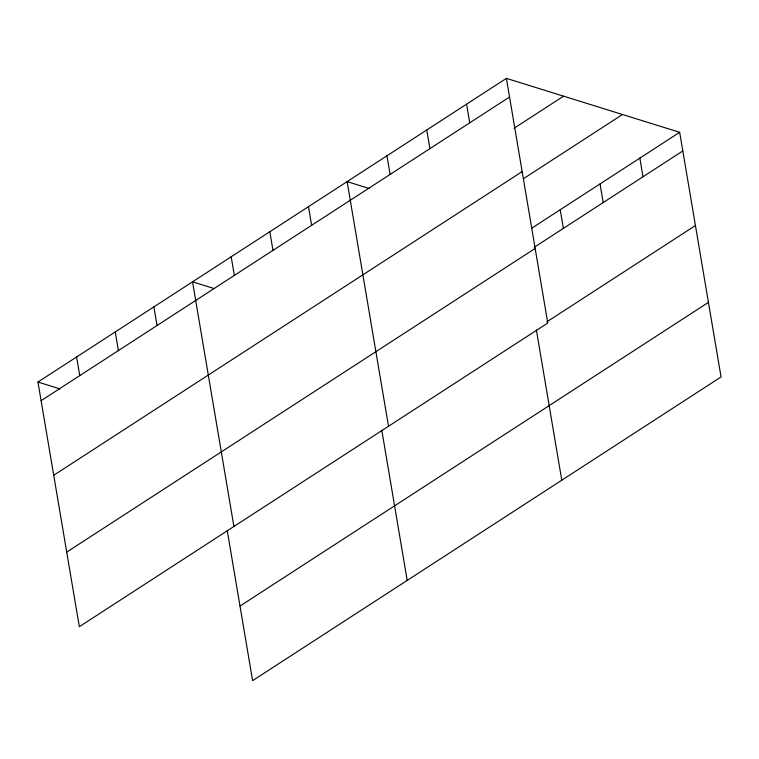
<?xml version="1.0" encoding="UTF-8"?>
<svg xmlns="http://www.w3.org/2000/svg" width="759" height="759" viewBox="0 0 759 759"><rect width="100%" height="100%" fill="white"/><g stroke="black" fill="none" stroke-linecap="round" stroke-linejoin="round"><path stroke-width="1.14" d="M506.386 78.367L547.77 323.021L79.334 626.697L37.95 382.043L506.386 78.367L679.666 132.303L721.05 376.957L252.614 680.633L227.197 530.37M41.1 400.686L509.545 97.01M514.042 128.271L563.576 96.165M53.718 475.276L522.154 171.591M523.425 178.716L622.484 114.505M532.059 227.994L679.666 132.303M534.241 247.273L682.825 150.946M66.716 552.116L535.152 248.44M546.85 321.854L695.434 225.527M239.996 606.052L708.432 302.376M369.111 188.46L347.119 181.619L388.504 426.273M214.531 288.676L192.539 281.836L233.914 526.48M37.95 382.043L59.942 388.893M639.856 158.119L643.006 176.762M600.037 183.925L603.187 202.568M560.218 209.74L563.368 228.383M536.366 329.947L561.783 480.21M466.576 104.182L469.726 122.825M426.757 129.988L429.907 148.641M386.938 155.804L390.088 174.447M381.777 430.154L407.194 580.417M308.477 206.666L311.626 225.319M269.825 231.723L272.984 250.366M231.182 256.779L234.332 275.422M153.887 306.883L157.047 325.526M115.245 331.939L118.395 350.582M76.593 356.996L79.752 375.639"/></g></svg>
